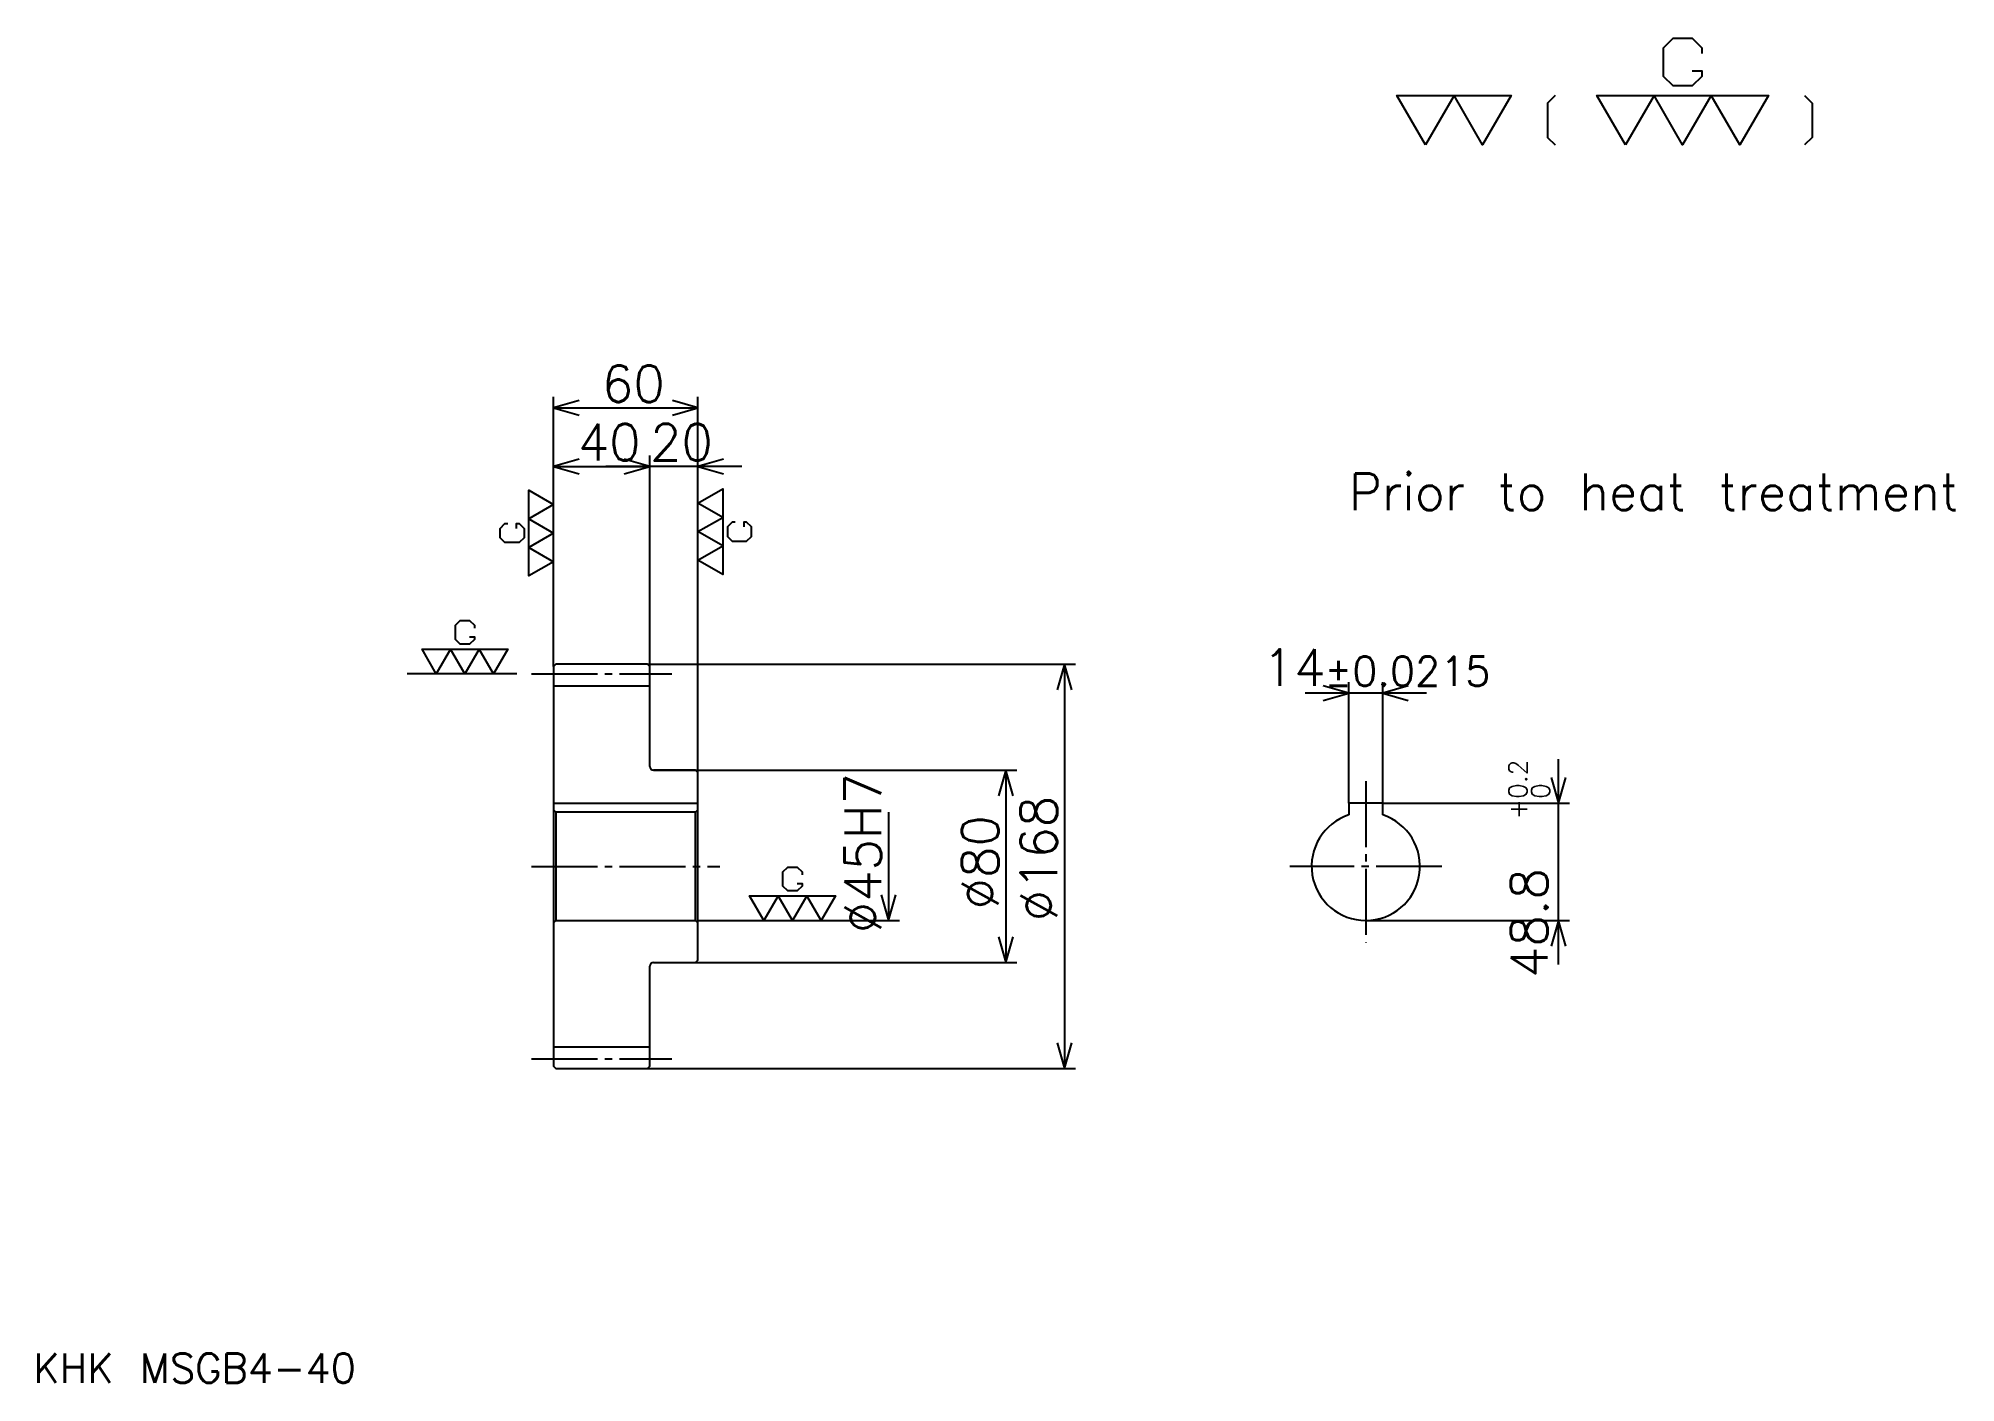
# Model space of a CAD drawing. Extents: x 33 to 829, y 33 to 592.
import ezdxf

# ---------------------------------------------------------------- set-up
doc = ezdxf.new("R2010")
doc.units = 0
doc.linetypes.add('DASHDOT', pattern=[36.521738, 27.391304, -3.043478, 3.043478, -3.043478])
doc.layers.get('0').update_dxf_attribs({"linetype": 'CONTINUOUS'})
doc.layers.add('DASHDOT', color=6, linetype='DASHDOT')
doc.styles.add('KANJI', font='TXT', dxfattribs={"bigfont": 'BIGFONT'})

msp = doc.modelspace()

# ---------------------------------------------------------------- linework, layer by layer
at = {"color": 5}
for p, q in [((246.521729, 332.043488), (246.521729, 443.130432)), ((246.521729, 438.565216), (306.521729, 438.565216)), ((306.521729, 332.043488), (306.521729, 443.130432)), ((246.521729, 414.217407), (286.521729, 414.217407)), ((324.782593, 414.217407), (268.260864, 414.217407)), ((286.521729, 332.043488), (286.521729, 418.782623)), ((246.521729, 331.043488), (246.521729, 332.043488)), ((285.521729, 332.043488), (306.521729, 332.043488)), ((286.521729, 331.043488), (286.521729, 332.043488)), ((306.521729, 332.043488), (463.260864, 332.043488)), ((306.521729, 287.043488), (306.521729, 332.043488)), ((458.695648, 332.043488), (458.695648, 164.043488)), ((609.173889, 319.995667), (558.652161, 319.995667)), ((576.913025, 274.343475), (576.913025, 324.560883)), ((590.913025, 274.343475), (590.913025, 324.560883)), ((288.021729, 288.043488), (306.521729, 288.043488)), ((306.521729, 288.043488), (438.913025, 288.043488)), ((434.347809, 288.043488), (434.347809, 208.043488)), ((663.956543, 207.282623), (663.956543, 292.60437)), ((590.913025, 274.343475), (668.521729, 274.343475)), ((385.652161, 270.543488), (385.652161, 225.543488)), ((306.521729, 225.543488), (390.217377, 225.543488)), ((583.913025, 225.543488), (668.521729, 225.543488)), ((288.021729, 208.043488), (306.521729, 208.043488)), ((306.521729, 208.043488), (438.913025, 208.043488)), ((285.521729, 164.043488), (306.521729, 164.043488)), ((306.521729, 164.043488), (463.260864, 164.043488))]:
    msp.add_line(p, q, dxfattribs=at)
at = {"color": 7}
msp.add_line((231.304337, 328.043488), (185.652161, 328.043488), dxfattribs=at)
at = {"color": 4}
for p, q in [((246.521729, 323.043488), (286.521729, 323.043488)), ((246.521729, 274.343475), (306.521729, 274.343475)), ((305.521729, 270.543488), (306.521729, 271.543488)), ((247.521729, 270.543488), (247.521729, 225.543488)), ((305.521729, 225.543488), (306.521729, 224.543488)), ((246.521729, 173.043488), (286.521729, 173.043488))]:
    msp.add_line(p, q, dxfattribs=at)
at = {"color": 7}
for points in [[(719.478271, 578.687012), (723.434814, 578.687012), (723.434814, 576.313049), (719.478271, 572.356567), (711.565247, 572.356567), (707.608704, 576.313049), (707.608704, 588.182617), (711.565247, 592.13916), (719.478271, 592.13916), (723.434814, 588.182617), (723.434814, 585.808716)], [(608.695679, 547.826111), (596.826111, 568.400024), (644.304382, 568.400024), (632.434814, 547.826111), (620.565247, 568.400024), (608.695679, 547.826111)], [(662.504395, 568.400024), (659.339172, 565.234802), (659.339172, 550.991333), (662.504395, 547.826111)], [(691.782654, 547.826111), (679.913086, 568.400024), (751.130493, 568.400024), (739.260864, 547.826111), (727.391357, 568.400024), (715.52179, 547.826111), (703.652222, 568.400024), (691.782654, 547.826111)], [(766.165222, 568.400024), (769.330444, 565.234802), (769.330444, 550.991333), (766.165222, 547.826111)], [(246.521729, 374.652191), (236.234772, 368.717407), (236.234772, 404.326111), (246.521729, 398.391296), (236.234772, 392.456543), (246.521729, 386.521729), (236.234772, 380.586975), (246.521729, 374.652191)], [(306.521729, 399), (316.808685, 404.934814), (316.808685, 369.326111), (306.521729, 375.260895), (316.808685, 381.195679), (306.521729, 387.130432), (316.808685, 393.065247), (306.521729, 399)], [(231.091293, 388.5), (231.091293, 390.478271), (232.278244, 390.478271), (234.256516, 388.5), (234.256516, 384.543488), (232.278244, 382.565247), (226.343475, 382.565247), (224.365204, 384.543488), (224.365204, 388.5), (226.343475, 390.478271), (227.530426, 390.478271)], [(321.952148, 391.086975), (320.765198, 391.086975), (318.786957, 389.108704), (318.786957, 385.152191), (320.765198, 383.17395), (326.699982, 383.17395), (328.678253, 385.152191), (328.678253, 389.108704), (326.699982, 391.086975), (325.513031, 391.086975), (325.513031, 389.108704)], [(211.673904, 343.473938), (213.652161, 343.473938), (213.652161, 342.286957), (211.673904, 340.308716), (207.717377, 340.308716), (205.73912, 342.286957), (205.73912, 348.221741), (207.717377, 350.200012), (211.673904, 350.200012), (213.652161, 348.221741), (213.652161, 347.03479)], [(197.82608, 328.043488), (191.891296, 338.330444), (227.499985, 338.330444), (221.565201, 328.043488), (215.630432, 338.330444), (209.695648, 328.043488), (203.760864, 338.330444), (197.82608, 328.043488)], [(347.760864, 240.973923), (349.739136, 240.973923), (349.739136, 239.786972), (347.760864, 237.808701), (343.804321, 237.808701), (341.82608, 239.786972), (341.82608, 245.721741), (343.804321, 247.700012), (347.760864, 247.700012), (349.739136, 245.721741), (349.739136, 244.53479)], [(333.913025, 225.543488), (327.978241, 235.830444), (363.586945, 235.830444), (357.652161, 225.543488), (351.717377, 235.830444), (345.782593, 225.543488), (339.847809, 235.830444), (333.913025, 225.543488)]]:
    msp.add_lwpolyline(points, dxfattribs=at)
at = {"color": 5}
for points in [[(257.173889, 441.608704), (246.521729, 438.565216), (257.173889, 435.521729)], [(295.869568, 435.521729), (306.521729, 438.565216), (295.869568, 441.608704)], [(257.173889, 417.260864), (246.521729, 414.217407), (257.173889, 411.17395)], [(275.869568, 411.17395), (286.521729, 414.217407), (275.869568, 417.260864)], [(275.869568, 411.17395), (286.521729, 414.217407), (275.869568, 417.260864)], [(317.173889, 417.260864), (306.521729, 414.217407), (317.173889, 411.17395)], [(461.739136, 321.391296), (458.695648, 332.043488), (455.652161, 321.391296)], [(566.260864, 316.952179), (576.913025, 319.995667), (566.260864, 323.039124)], [(601.565186, 323.039124), (590.913025, 319.995667), (601.565186, 316.952179)], [(437.391296, 277.391327), (434.347809, 288.043488), (431.304321, 277.391327)], [(660.913025, 284.995667), (663.956543, 274.343475), (667, 284.995667)], [(382.608704, 236.195663), (385.652161, 225.543488), (388.695618, 236.195663)], [(667, 214.891312), (663.956543, 225.543488), (660.913025, 214.891312)], [(431.304321, 218.695663), (434.347809, 208.043488), (437.391296, 218.695663)], [(455.652161, 174.695663), (458.695648, 164.043488), (461.739136, 174.695663)]]:
    msp.add_lwpolyline(points, dxfattribs=at)
at = {"color": 4}
for points in [[(286.521729, 289.543488), (286.521729, 331.043488), (285.521729, 332.043488), (247.521729, 332.043488), (246.521729, 331.043488), (246.521729, 224.543488)], [(288.021729, 208.043488), (305.521729, 208.043488), (306.521729, 209.043488), (306.521729, 287.043488), (305.521729, 288.043488), (288.021729, 288.043488)], [(246.521729, 224.543488), (247.521729, 225.543488), (305.521729, 225.543488), (305.521729, 270.543488), (247.521729, 270.543488), (246.521729, 271.543488)], [(590.913025, 269.42688), (590.913025, 274.343475), (576.913025, 274.343475), (576.913025, 269.42688)], [(246.521729, 224.543488), (246.521729, 165.043488), (247.521729, 164.043488), (285.521729, 164.043488), (286.521729, 165.043488), (286.521729, 206.543488)]]:
    msp.add_lwpolyline(points, dxfattribs=at)
for centre, radius, start, end in [((288.021729, 289.543488), 1.5, 180, 270), ((583.913025, 248.043488), 22.5, 108.12620381, 71.87379619), ((288.021729, 206.543488), 1.5, 90, 180)]:
    msp.add_arc(centre, radius, start, end, dxfattribs=at)
at = {"layer": 'DASHDOT', "color": 7}
for p, q in [((237.391296, 328.043488), (295.652161, 328.043488)), ((583.913025, 283.473938), (583.913025, 216.413055)), ((237.391296, 248.043488), (315.652161, 248.043488)), ((615.543457, 248.043488), (552.282593, 248.043488)), ((237.391296, 168.043488), (295.652161, 168.043488))]:
    msp.add_line(p, q, dxfattribs=at)

# ---------------------------------------------------------------- texts
at = {"color": 7, "style": 'KANJI'}
for s, height, p in [('60', 15.217391, (266.630432, 441)), ('40', 15.217391, (256.630432, 416.652191)), ('20', 15.217391, (286.630432, 416.652191)), ('Prior to heat treatment', 15.217391, (576.913025, 396.082611)), ('14', 15.217391, (541.088257, 323.039124)), ('%%p0.0215', 12.173913, (566.803833, 323.039124)), ('KHK MSGB4-40', 12.173913, (30.434782, 33.47826))]:
    msp.add_text(s, height=height, dxfattribs=at).set_placement(p)
for s, height, p in [('0.2', 7.608696, (650.869568, 276.06189)), ('%%c45H7', 15.217391, (382.608704, 220.271744)), ('0', 7.608696, (660.304321, 276.06189)), ('%%c168', 15.217391, (455.652161, 225.217407)), ('+', 7.608696, (650.869568, 267.540161)), ('%%c80', 15.217391, (431.304321, 230.163055)), ('48.8', 15.217391, (659.391296, 201.673248))]:
    msp.add_text(s, height=height, rotation=90, dxfattribs=at).set_placement(p)

doc.saveas('drawing.dxf')
